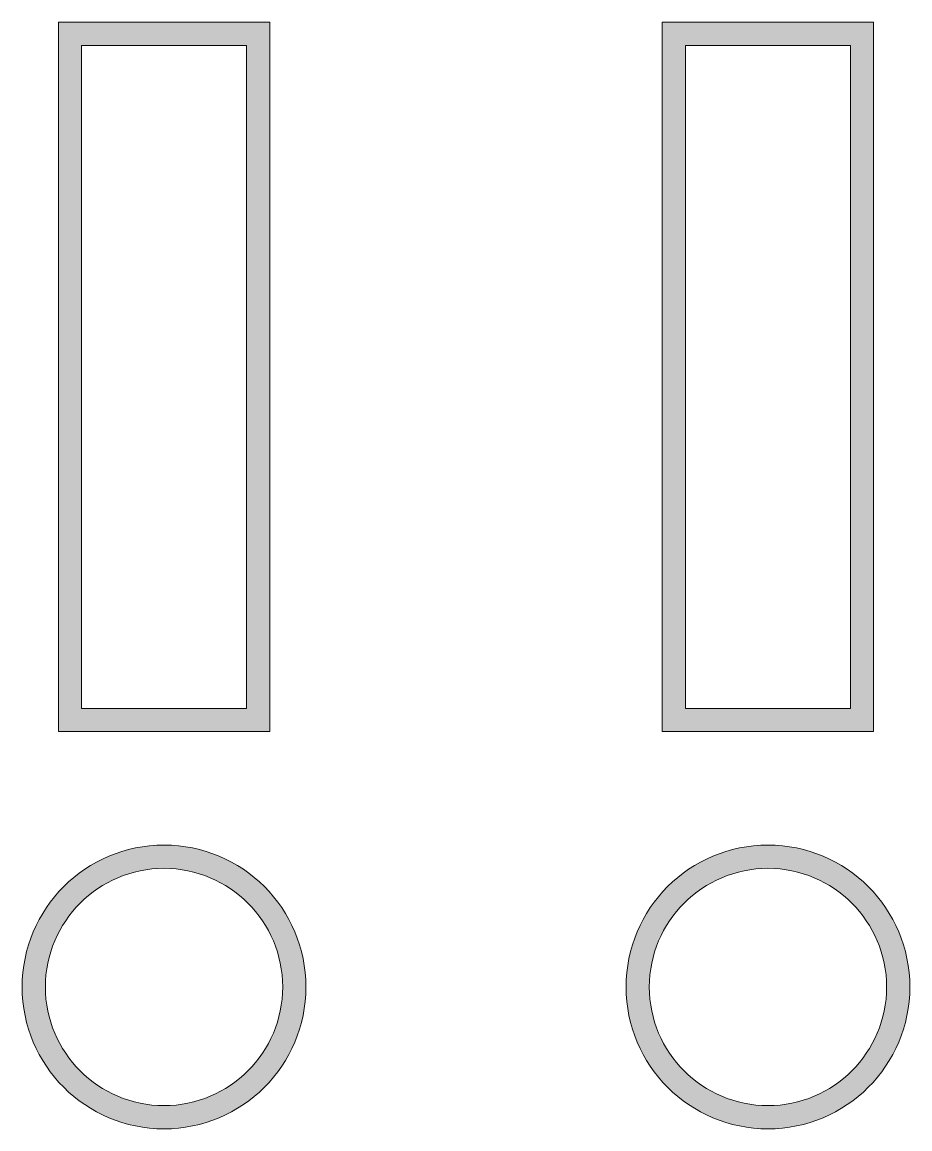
# Model space of a CAD drawing. Header units: centimetres. Extents: x 15 to 31.7, y -14.2 to -9.6.
# Drawn here: x 29.884 to 30.558, y -10.471 to -9.631 of the extents above; entities that cross this region are included whole.
import ezdxf

# ---------------------------------------------------------------- set-up
doc = ezdxf.new("R2010")
doc.units = ezdxf.units.CM
doc.header["$MEASUREMENT"] = 0
doc.layers.add('Layer 1', color=7, linetype='Continuous', lineweight=0)

msp = doc.modelspace()

# ---------------------------------------------------------------- hatches: boundary and pattern name
at = {"layer": 'Layer 1', "true_color": 0x000000, "transparency": 33554687}
h = msp.add_hatch(color=18, dxfattribs=at)
h.dxf.hatch_style = 2
edge = h.paths.add_edge_path()
edge.add_spline(control_points=[(30.07182, -9.63083), (30.07182, -9.63083), (29.91144, -9.63083), (29.91144, -9.63083), (29.91144, -9.63083), (29.91144, -10.16926), (29.91144, -10.16926), (29.91144, -10.16926), (30.07182, -10.16926), (30.07182, -10.16926), (30.07182, -10.16926), (30.07182, -9.63083), (30.07182, -9.63083), (30.07182, -9.63083), (30.07182, -9.63083), (30.07182, -9.63083)], knot_values=[0, 0, 0, 0, 1, 1, 1, 2, 2, 2, 3, 3, 3, 4, 4, 4, 5, 5, 5, 5], degree=3, periodic=0)
edge = h.paths.add_edge_path()
edge.add_spline(control_points=[(30.05418, -9.64847), (30.05418, -9.64847), (30.05418, -10.15162), (30.05418, -10.15162), (30.05418, -10.15162), (29.92908, -10.15162), (29.92908, -10.15162), (29.92908, -10.15162), (29.92908, -9.64847), (29.92908, -9.64847), (29.92908, -9.64847), (30.05418, -9.64847), (30.05418, -9.64847)], knot_values=[0, 0, 0, 0, 1, 1, 1, 2, 2, 2, 3, 3, 3, 4, 4, 4, 4], degree=3, periodic=0)
edge.add_line((30.05418, -9.64847), (30.05418, -9.64847))
h = msp.add_hatch(color=18, dxfattribs=at)
h.dxf.hatch_style = 2
edge = h.paths.add_edge_path()
edge.add_spline(control_points=[(30.53016, -9.63083), (30.53016, -9.63083), (30.36978, -9.63083), (30.36978, -9.63083), (30.36978, -9.63083), (30.36978, -10.16926), (30.36978, -10.16926), (30.36978, -10.16926), (30.53016, -10.16926), (30.53016, -10.16926), (30.53016, -10.16926), (30.53016, -9.63083), (30.53016, -9.63083), (30.53016, -9.63083), (30.53016, -9.63083), (30.53016, -9.63083)], knot_values=[0, 0, 0, 0, 1, 1, 1, 2, 2, 2, 3, 3, 3, 4, 4, 4, 5, 5, 5, 5], degree=3, periodic=0)
edge = h.paths.add_edge_path()
edge.add_spline(control_points=[(30.51252, -9.64847), (30.51252, -9.64847), (30.51252, -10.15162), (30.51252, -10.15162), (30.51252, -10.15162), (30.38742, -10.15162), (30.38742, -10.15162), (30.38742, -10.15162), (30.38742, -9.64847), (30.38742, -9.64847), (30.38742, -9.64847), (30.51252, -9.64847), (30.51252, -9.64847)], knot_values=[0, 0, 0, 0, 1, 1, 1, 2, 2, 2, 3, 3, 3, 4, 4, 4, 4], degree=3, periodic=0)
edge.add_line((30.51252, -9.64847), (30.51252, -9.64847))
h = msp.add_hatch(color=18, dxfattribs=at)
h.dxf.hatch_style = 2
edge = h.paths.add_edge_path()
edge.add_spline(control_points=[(29.99163, -10.25541), (29.93216, -10.25541), (29.88394, -10.30362), (29.88394, -10.36309), (29.88394, -10.42257), (29.93216, -10.47078), (29.99163, -10.47078), (30.0511, -10.47078), (30.09931, -10.42257), (30.09931, -10.36309), (30.09931, -10.30362), (30.0511, -10.25541), (29.99163, -10.25541), (29.99163, -10.25541), (29.99163, -10.25541), (29.99163, -10.25541)], knot_values=[0, 0, 0, 0, 1, 1, 1, 2, 2, 2, 3, 3, 3, 4, 4, 4, 5, 5, 5, 5], degree=3, periodic=0)
edge = h.paths.add_edge_path()
edge.add_spline(control_points=[(29.99163, -10.27305), (30.04128, -10.27305), (30.08168, -10.31344), (30.08168, -10.36309), (30.08168, -10.41275), (30.04128, -10.45314), (29.99163, -10.45314), (29.94198, -10.45314), (29.90158, -10.41275), (29.90158, -10.36309), (29.90158, -10.31344), (29.94198, -10.27305), (29.99163, -10.27305)], knot_values=[0, 0, 0, 0, 1, 1, 1, 2, 2, 2, 3, 3, 3, 4, 4, 4, 4], degree=3, periodic=0)
edge.add_line((29.99163, -10.27305), (29.99163, -10.27305))
h = msp.add_hatch(color=18, dxfattribs=at)
h.dxf.hatch_style = 2
edge = h.paths.add_edge_path()
edge.add_spline(control_points=[(30.44997, -10.25541), (30.39049, -10.25541), (30.34228, -10.30362), (30.34228, -10.36309), (30.34228, -10.42257), (30.39049, -10.47078), (30.44997, -10.47078), (30.50944, -10.47078), (30.55765, -10.42257), (30.55765, -10.36309), (30.55765, -10.30362), (30.50944, -10.25541), (30.44997, -10.25541), (30.44997, -10.25541), (30.44997, -10.25541), (30.44997, -10.25541)], knot_values=[0, 0, 0, 0, 1, 1, 1, 2, 2, 2, 3, 3, 3, 4, 4, 4, 5, 5, 5, 5], degree=3, periodic=0)
edge = h.paths.add_edge_path()
edge.add_spline(control_points=[(30.44997, -10.27305), (30.49962, -10.27305), (30.54001, -10.31344), (30.54001, -10.36309), (30.54001, -10.41275), (30.49962, -10.45314), (30.44997, -10.45314), (30.40031, -10.45314), (30.35992, -10.41275), (30.35992, -10.36309), (30.35992, -10.31344), (30.40031, -10.27305), (30.44997, -10.27305)], knot_values=[0, 0, 0, 0, 1, 1, 1, 2, 2, 2, 3, 3, 3, 4, 4, 4, 4], degree=3, periodic=0)
edge.add_line((30.44997, -10.27305), (30.44997, -10.27305))

# ---------------------------------------------------------------- linework, layer by layer
at = {"layer": 'Layer 1'}
for points, knots in [([(30.07182, -9.63083), (30.07182, -9.63083), (29.91144, -9.63083), (29.91144, -9.63083), (29.91144, -9.63083), (29.91144, -10.16926), (29.91144, -10.16926), (29.91144, -10.16926), (30.07182, -10.16926), (30.07182, -10.16926), (30.07182, -10.16926), (30.07182, -9.63083), (30.07182, -9.63083), (30.07182, -9.63083), (30.07182, -9.63083), (30.07182, -9.63083)], [0, 0, 0, 0, 1, 1, 1, 2, 2, 2, 3, 3, 3, 4, 4, 4, 5, 5, 5, 5]), ([(30.53016, -9.63083), (30.53016, -9.63083), (30.36978, -9.63083), (30.36978, -9.63083), (30.36978, -9.63083), (30.36978, -10.16926), (30.36978, -10.16926), (30.36978, -10.16926), (30.53016, -10.16926), (30.53016, -10.16926), (30.53016, -10.16926), (30.53016, -9.63083), (30.53016, -9.63083), (30.53016, -9.63083), (30.53016, -9.63083), (30.53016, -9.63083)], [0, 0, 0, 0, 1, 1, 1, 2, 2, 2, 3, 3, 3, 4, 4, 4, 5, 5, 5, 5]), ([(30.05418, -9.64847), (30.05418, -9.64847), (30.05418, -10.15162), (30.05418, -10.15162), (30.05418, -10.15162), (29.92908, -10.15162), (29.92908, -10.15162), (29.92908, -10.15162), (29.92908, -9.64847), (29.92908, -9.64847), (29.92908, -9.64847), (30.05418, -9.64847), (30.05418, -9.64847)], [0, 0, 0, 0, 1, 1, 1, 2, 2, 2, 3, 3, 3, 4, 4, 4, 4]), ([(30.51252, -9.64847), (30.51252, -9.64847), (30.51252, -10.15162), (30.51252, -10.15162), (30.51252, -10.15162), (30.38742, -10.15162), (30.38742, -10.15162), (30.38742, -10.15162), (30.38742, -9.64847), (30.38742, -9.64847), (30.38742, -9.64847), (30.51252, -9.64847), (30.51252, -9.64847)], [0, 0, 0, 0, 1, 1, 1, 2, 2, 2, 3, 3, 3, 4, 4, 4, 4]), ([(29.99163, -10.25541), (29.93216, -10.25541), (29.88394, -10.30362), (29.88394, -10.36309), (29.88394, -10.42257), (29.93216, -10.47078), (29.99163, -10.47078), (30.0511, -10.47078), (30.09931, -10.42257), (30.09931, -10.36309), (30.09931, -10.30362), (30.0511, -10.25541), (29.99163, -10.25541), (29.99163, -10.25541), (29.99163, -10.25541), (29.99163, -10.25541)], [0, 0, 0, 0, 1, 1, 1, 2, 2, 2, 3, 3, 3, 4, 4, 4, 5, 5, 5, 5]), ([(30.44997, -10.25541), (30.39049, -10.25541), (30.34228, -10.30362), (30.34228, -10.36309), (30.34228, -10.42257), (30.39049, -10.47078), (30.44997, -10.47078), (30.50944, -10.47078), (30.55765, -10.42257), (30.55765, -10.36309), (30.55765, -10.30362), (30.50944, -10.25541), (30.44997, -10.25541), (30.44997, -10.25541), (30.44997, -10.25541), (30.44997, -10.25541)], [0, 0, 0, 0, 1, 1, 1, 2, 2, 2, 3, 3, 3, 4, 4, 4, 5, 5, 5, 5]), ([(29.99163, -10.27305), (30.04128, -10.27305), (30.08168, -10.31344), (30.08168, -10.36309), (30.08168, -10.41275), (30.04128, -10.45314), (29.99163, -10.45314), (29.94198, -10.45314), (29.90158, -10.41275), (29.90158, -10.36309), (29.90158, -10.31344), (29.94198, -10.27305), (29.99163, -10.27305)], [0, 0, 0, 0, 1, 1, 1, 2, 2, 2, 3, 3, 3, 4, 4, 4, 4]), ([(30.44997, -10.27305), (30.49962, -10.27305), (30.54001, -10.31344), (30.54001, -10.36309), (30.54001, -10.41275), (30.49962, -10.45314), (30.44997, -10.45314), (30.40031, -10.45314), (30.35992, -10.41275), (30.35992, -10.36309), (30.35992, -10.31344), (30.40031, -10.27305), (30.44997, -10.27305)], [0, 0, 0, 0, 1, 1, 1, 2, 2, 2, 3, 3, 3, 4, 4, 4, 4])]:
    msp.add_open_spline(points, degree=3, knots=knots, dxfattribs=at)

doc.saveas('drawing.dxf')
